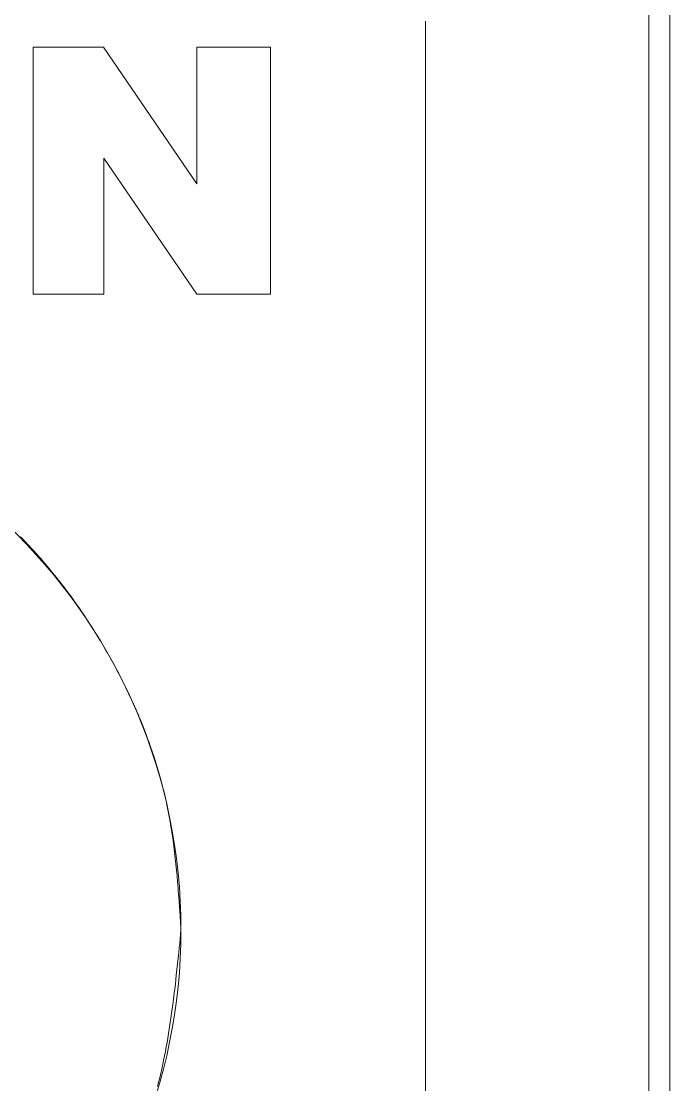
# Model space of a CAD drawing. Header units: millimetres. Extents: x 0 to 1975, y 0 to 1358.
# Drawn here: x 1104.66 to 1113.95, y 665.25 to 680.49 of the extents above; entities that cross this region are included whole.
import ezdxf

# ---------------------------------------------------------------- set-up
doc = ezdxf.new("R2010")
doc.units = ezdxf.units.MM
doc.layers.add('KASTEN', color=1, linetype='Continuous', lineweight=5)

msp = doc.modelspace()

# ---------------------------------------------------------------- linework, layer by layer
at = {"layer": 'KASTEN', "linetype": 'Continuous', "ltscale": 4}
for p, q in [((1113.648, 652.48), (1113.648, 682.458)), ((1113.948, 682.408), (1113.948, 652.531)), ((1110.448, 654.453), (1110.448, 680.486)), ((1104.833, 680.114), (1105.836, 680.114)), ((1104.833, 676.578), (1104.833, 680.114)), ((1105.836, 680.114), (1107.174, 678.158)), ((1107.174, 678.158), (1107.174, 680.114)), ((1107.174, 680.114), (1108.23, 680.114)), ((1108.23, 680.114), (1108.23, 676.578)), ((1107.174, 676.578), (1105.843, 678.523)), ((1105.843, 678.523), (1105.843, 676.578)), ((1105.843, 676.578), (1104.833, 676.578)), ((1108.23, 676.578), (1107.174, 676.578))]:
    msp.add_line(p, q, dxfattribs=at)
for points in [[(1104.651, 673.097), (1104.681, 673.067), (1104.711, 673.036), (1104.74, 673.005), (1104.77, 672.974), (1104.799, 672.942), (1104.828, 672.911), (1104.886, 672.847), (1104.914, 672.815), (1104.943, 672.782), (1104.971, 672.75), (1105.055, 672.651), (1105.109, 672.585), (1105.137, 672.551), (1105.164, 672.518), (1105.19, 672.484), (1105.217, 672.45), (1105.243, 672.416), (1105.27, 672.382), (1105.296, 672.347), (1105.322, 672.313), (1105.347, 672.278), (1105.373, 672.243), (1105.423, 672.173), (1105.448, 672.137), (1105.473, 672.102), (1105.498, 672.066), (1105.522, 672.031), (1105.547, 671.995), (1105.619, 671.887), (1105.642, 671.85), (1105.666, 671.814), (1105.689, 671.778), (1105.758, 671.667), (1105.78, 671.63), (1105.803, 671.593), (1105.869, 671.482), (1105.89, 671.444), (1105.912, 671.407), (1105.996, 671.255), (1106.036, 671.179), (1106.057, 671.141), (1106.076, 671.103), (1106.096, 671.064), (1106.116, 671.026), (1106.154, 670.948), (1106.173, 670.91), (1106.192, 670.871), (1106.246, 670.754), (1106.264, 670.714), (1106.282, 670.675), (1106.299, 670.636), (1106.316, 670.596), (1106.333, 670.557), (1106.35, 670.517), (1106.366, 670.477), (1106.382, 670.438), (1106.43, 670.318), (1106.46, 670.238), (1106.475, 670.197), (1106.49, 670.157), (1106.504, 670.117), (1106.518, 670.076), (1106.532, 670.036), (1106.546, 669.995), (1106.559, 669.955), (1106.598, 669.832), (1106.646, 669.668), (1106.668, 669.586), (1106.679, 669.544), (1106.689, 669.503), (1106.7, 669.462), (1106.71, 669.42), (1106.719, 669.379), (1106.729, 669.337), (1106.738, 669.295), (1106.747, 669.254), (1106.756, 669.212), (1106.788, 669.044), (1106.809, 668.918), (1106.815, 668.876), (1106.822, 668.834), (1106.834, 668.75), (1106.84, 668.707), (1106.845, 668.665), (1106.85, 668.622), (1106.856, 668.58), (1106.861, 668.538), (1106.865, 668.495), (1106.87, 668.453), (1106.875, 668.41), (1106.879, 668.368), (1106.887, 668.282), (1106.891, 668.24), (1106.899, 668.154), (1106.902, 668.112), (1106.906, 668.069), (1106.909, 668.026), (1106.913, 667.983), (1106.916, 667.941), (1106.931, 667.726), (1106.934, 667.684), (1106.937, 667.641), (1106.939, 667.598), (1106.948, 667.469)], [(1106.948, 667.469), (1106.941, 667.404), (1106.929, 667.274), (1106.922, 667.209), (1106.916, 667.144), (1106.881, 666.819), (1106.874, 666.755), (1106.867, 666.69), (1106.859, 666.625), (1106.851, 666.561), (1106.835, 666.431), (1106.826, 666.367), (1106.818, 666.303), (1106.809, 666.238), (1106.799, 666.174), (1106.79, 666.11), (1106.78, 666.046), (1106.769, 665.982), (1106.759, 665.918), (1106.748, 665.854), (1106.736, 665.791), (1106.724, 665.727), (1106.712, 665.664), (1106.699, 665.6), (1106.686, 665.537), (1106.644, 665.348), (1106.628, 665.286), (1106.613, 665.223)]]:
    msp.add_lwpolyline(points, dxfattribs=at)
msp.add_circle((1098.948, 667.469), 8, dxfattribs=at)

doc.saveas('drawing.dxf')
